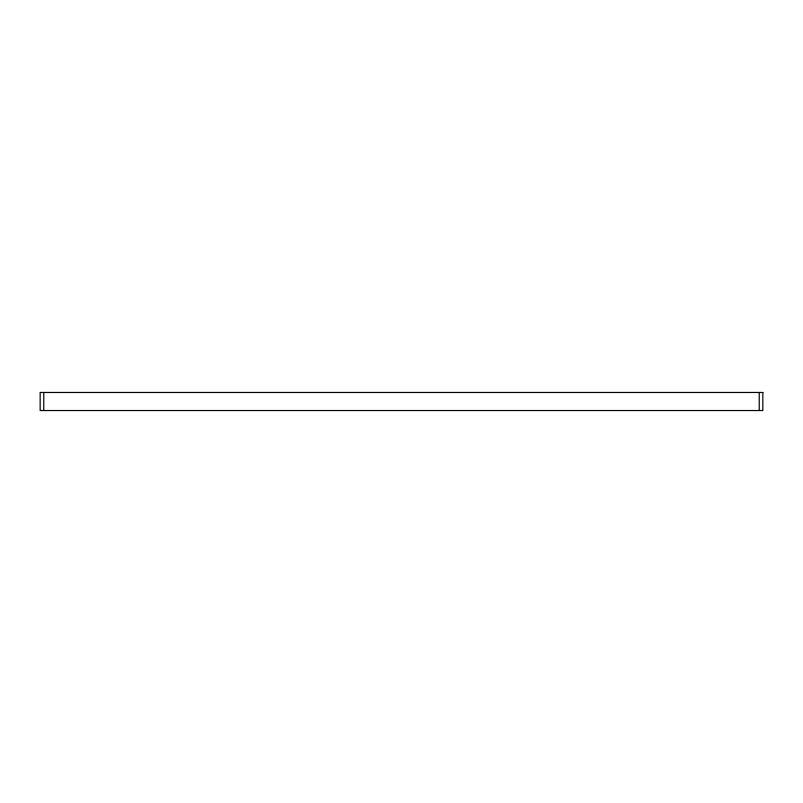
<?xml version="1.0" encoding="UTF-8"?>
<svg xmlns="http://www.w3.org/2000/svg" width="803" height="803" viewBox="0 0 803 803"><rect width="100%" height="100%" fill="white"/><g stroke="black" fill="none" stroke-linecap="round" stroke-linejoin="round"><path stroke-width="1.2" d="M759.236 392.466L759.236 410.534M43.764 392.466L43.764 410.534M762.84 392.466L40.16 392.466L40.15 410.534L762.84 410.534L762.85 392.466"/></g></svg>
